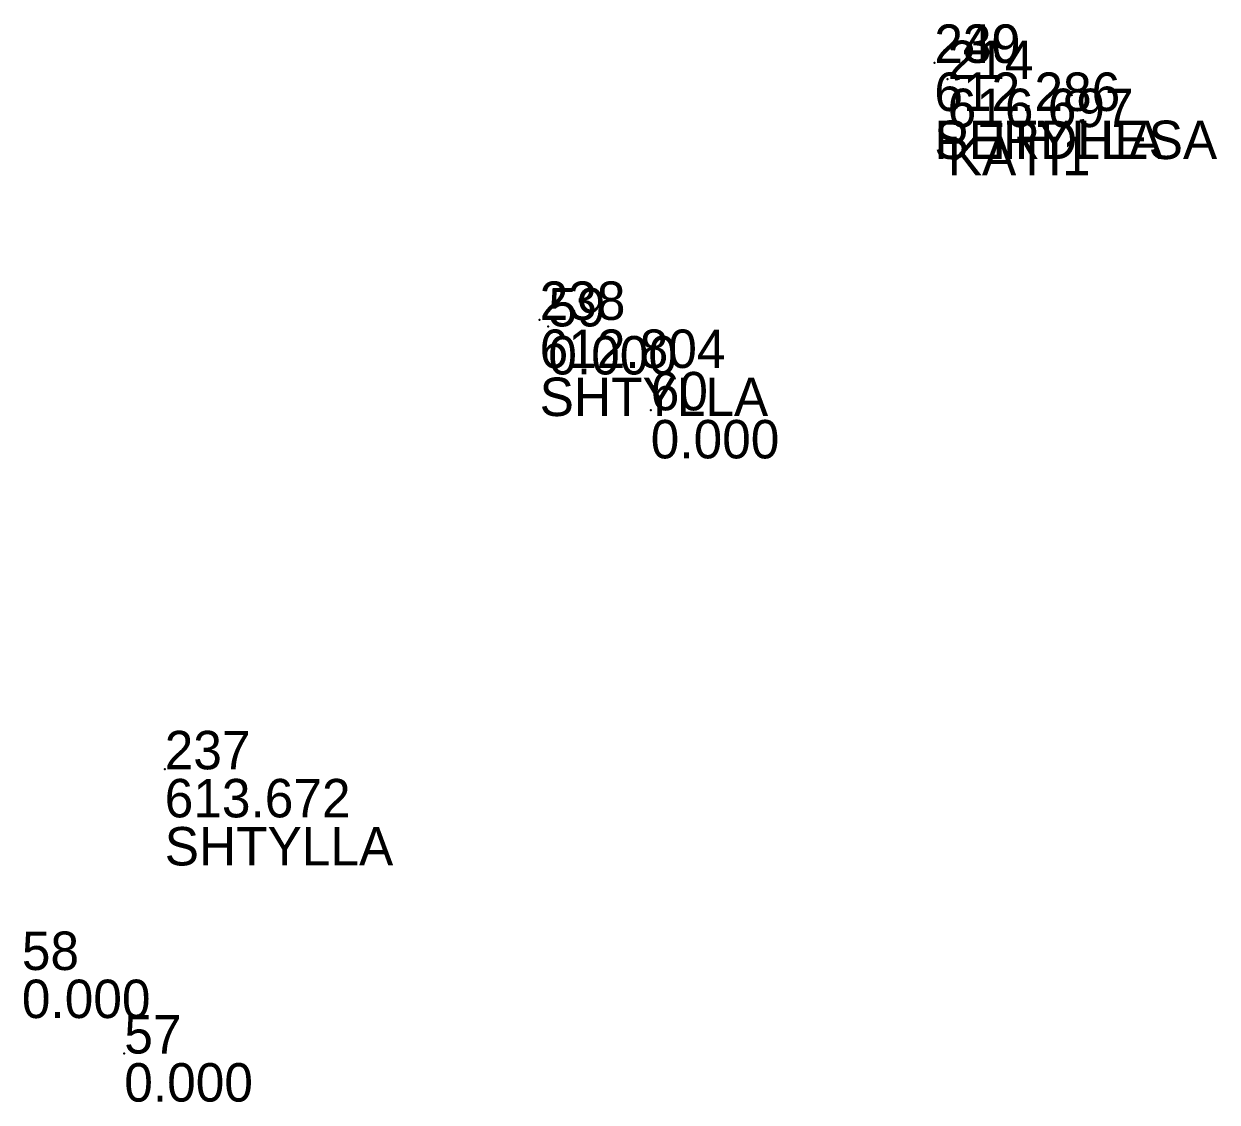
# Model space of a CAD drawing. Header units: metres. Extents: x 7512537 to 7512639, y 4691688 to 4691746.
# Drawn here: x 7512613.158 to 7512616.316, y 4691723.492 to 4691726.346 of the extents above; entities that cross this region are included whole.
import ezdxf

# ---------------------------------------------------------------- set-up
doc = ezdxf.new("R2010")
doc.units = ezdxf.units.M
doc.header["$PDSIZE"] = 1.526071
doc.layers.get('0').update_dxf_attribs({"color": 8})
for name, color, linetype in [('PNTDESC', 1, 'Continuous'), ('PNTELEV', 2, 'Continuous'), ('PNTNO', 3, 'Continuous')]:
    doc.layers.add(name, color=color, linetype=linetype)

msp = doc.modelspace()

# ---------------------------------------------------------------- linework, layer by layer
for p in [(7512615.567577, 4691726.242401, 612.286009), (7512615.567636, 4691726.242237, 612.286009), (7512615.602774, 4691726.199623, 616.69746), (7512614.523078, 4691725.562255, 612.804367), (7512614.546, 4691725.545), (7512614.817, 4691725.323), (7512613.530972, 4691724.373066, 613.672087), (7512613.424, 4691723.621)]:
    msp.add_point(p)

# ---------------------------------------------------------------- texts
at = {"layer": 'PNTDESC', "color": 8}
for s, p in [('SHTYLLA', (7512615.567577, 4691725.988056)), ('PERDHESA', (7512615.567636, 4691725.987891)), ('KATI1', (7512615.602774, 4691725.945278)), ('SHTYLLA', (7512614.523078, 4691725.30791)), ('SHTYLLA', (7512613.530972, 4691724.118721))]:
    msp.add_text(s, height=0.101738, dxfattribs=at).set_placement(p)
at = {"layer": 'PNTELEV'}
for s, p in [('612.286', (7512615.567577, 4691726.115229)), ('612.286', (7512615.567636, 4691726.115064)), ('616.697', (7512615.602774, 4691726.072451)), ('612.804', (7512614.523078, 4691725.435082)), ('0.000', (7512614.546, 4691725.417827)), ('0.000', (7512614.817, 4691725.195827)), ('613.672', (7512613.530972, 4691724.245894)), ('0.000', (7512613.153, 4691723.714827)), ('0.000', (7512613.424, 4691723.493827))]:
    msp.add_text(s, height=0.101738, dxfattribs=at).set_placement(p)
at = {"layer": 'PNTNO', "color": 8}
for s, p in [('239', (7512615.567577, 4691726.242401)), ('240', (7512615.567636, 4691726.242237)), ('214', (7512615.602774, 4691726.199623)), ('238', (7512614.523078, 4691725.562255)), ('59', (7512614.546, 4691725.545)), ('60', (7512614.817, 4691725.323)), ('237', (7512613.530972, 4691724.373066)), ('58', (7512613.153, 4691723.842)), ('57', (7512613.424, 4691723.621))]:
    msp.add_text(s, height=0.101738, dxfattribs=at).set_placement(p)

doc.saveas('drawing.dxf')
